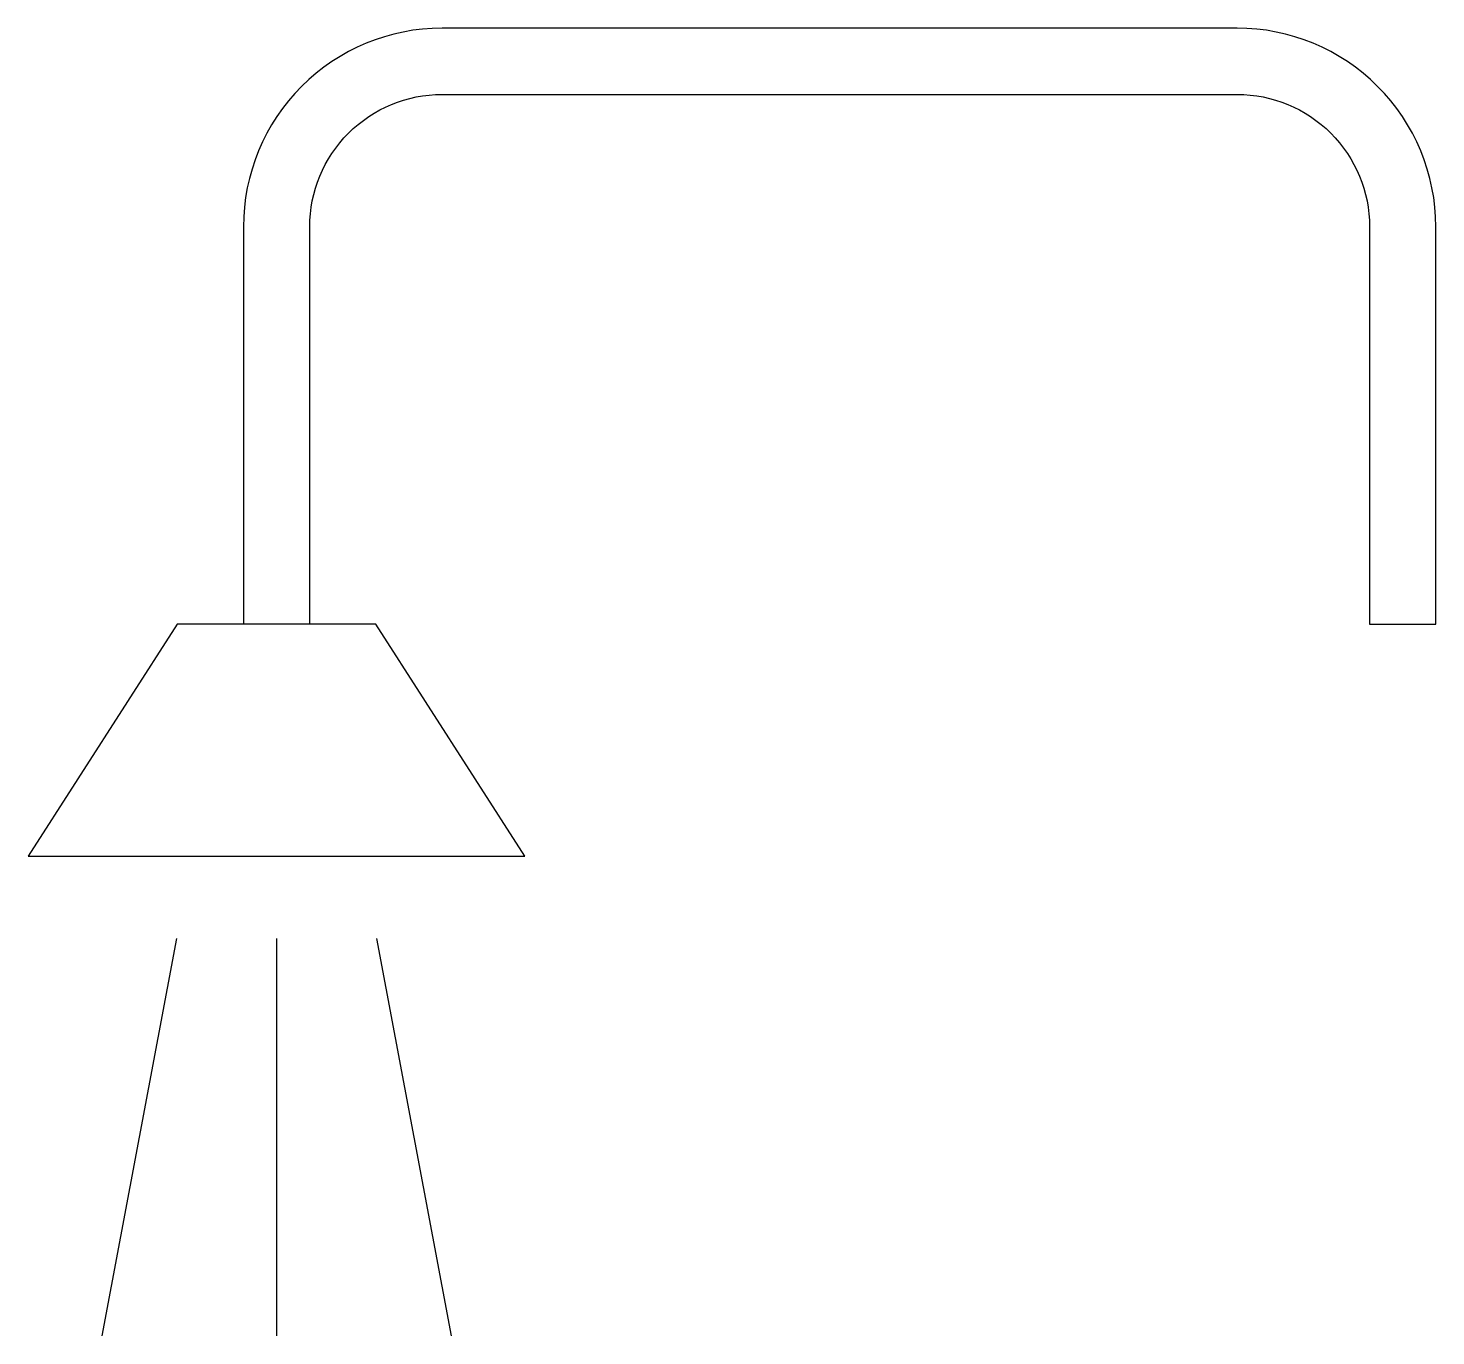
# Model space of a CAD drawing. Extents: x -0.425 to 0, y -0.215 to 0.18.
import ezdxf

# ---------------------------------------------------------------- set-up
doc = ezdxf.new("R2010")
doc.units = 0
doc.layers.add('SN', color=7, linetype='CONTINUOUS')

msp = doc.modelspace()

# ---------------------------------------------------------------- linework, layer by layer
at = {"layer": 'SN', "color": 0}
for p, q in [((-0.38019, -0.09489), (-0.40276, -0.21489)), ((-0.35, -0.09489), (-0.35, -0.21489)), ((-0.31981, -0.09489), (-0.29724, -0.21489))]:
    msp.add_line(p, q, dxfattribs=at)
msp.add_lwpolyline([(-0.34, 0), (-0.34, 0.12, -0.414214), (-0.3, 0.16), (-0.06, 0.16, -0.414214), (-0.02, 0.12), (-0.02, 0), (0, 0), (0, 0.12, 0.414214), (-0.06, 0.18), (-0.3, 0.18, 0.414214), (-0.36, 0.12), (-0.36, 0)], format="xyb", dxfattribs=at)
msp.add_lwpolyline([(-0.38, 0), (-0.425, -0.07), (-0.275, -0.07), (-0.32, 0)], close=True, dxfattribs=at)

doc.saveas('drawing.dxf')
